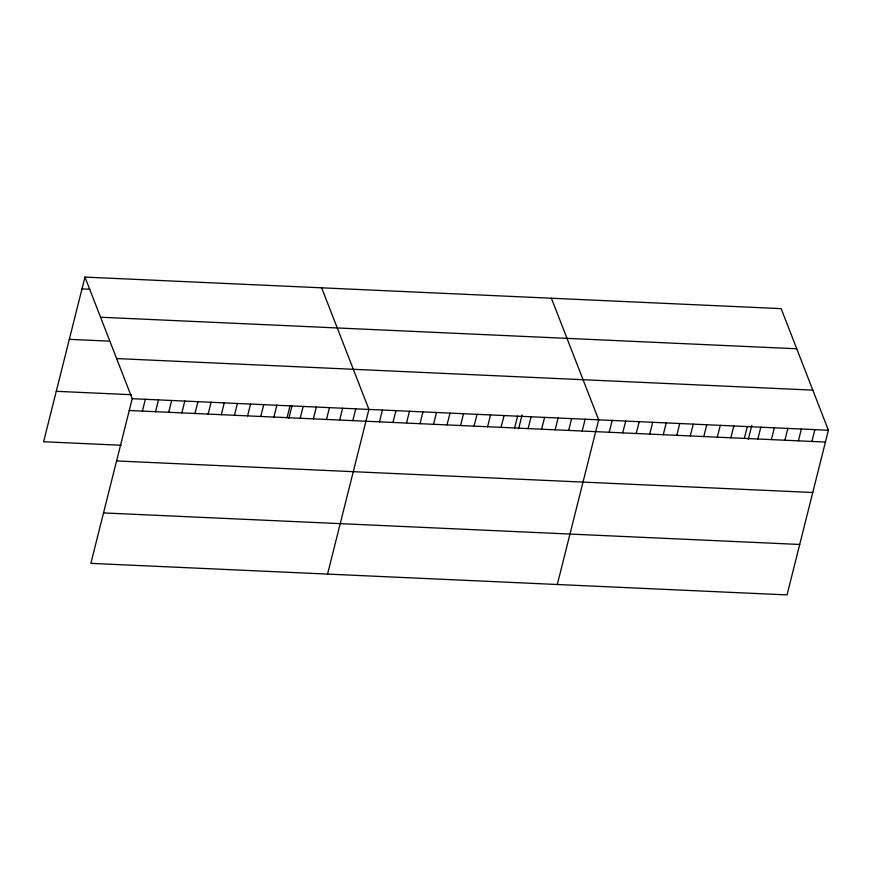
<?xml version="1.0" encoding="UTF-8"?>
<svg xmlns="http://www.w3.org/2000/svg" width="872" height="872" viewBox="0 0 872 872"><rect width="100%" height="100%" fill="white"/><g stroke="black" fill="none" stroke-linecap="round" stroke-linejoin="round"><path stroke-width="1.31" d="M84.955 277.089L132.217 398.7L90.852 563.356L787.045 594.911L828.4 430.256L781.149 308.644L84.955 277.089L43.6 441.744L121.186 445.265M142.398 411.104L145.362 399.3M155.543 411.704L158.508 399.888M168.699 412.293L171.664 400.488M181.845 412.892L184.81 401.087M195.001 413.492L197.966 401.676M208.146 414.08L211.111 402.275M221.303 414.68L224.268 402.875M234.448 415.279L237.413 403.464M247.594 415.868L250.569 404.063M260.75 416.467L263.715 404.663M273.895 417.067L276.86 405.251M287.052 417.655L290.016 405.851M288.861 418.429L292.022 405.818M300.197 418.255L303.162 406.45M313.353 418.854L316.318 407.05M326.499 419.443L329.463 407.638M339.655 420.042L342.62 408.238M352.8 420.642L355.765 408.837M327.556 574.081L368.921 409.426L321.659 287.815M379.462 421.852L382.427 410.036M392.978 422.462L395.943 410.658M406.494 423.073L409.459 411.268M420.01 423.683L422.975 411.878M433.526 424.293L436.49 412.489M447.031 424.915L450.007 413.099M460.547 425.525L463.512 413.72M474.063 426.136L477.028 414.331M487.579 426.746L490.544 414.941M501.095 427.356L504.06 415.552M514.611 427.978L517.576 416.162M518.6 428.839L522.077 414.963M528.116 428.588L531.092 416.783M541.632 429.198L544.597 417.394M555.148 429.809L558.113 418.004M568.664 430.419L571.629 418.615M582.18 431.041L585.145 419.225M557.295 584.502L598.661 419.846L551.409 298.224M609.212 432.261L612.177 420.457M622.717 432.872L625.682 421.067M636.233 433.482L639.198 421.677M649.749 434.103L652.714 422.288M663.265 434.714L666.23 422.909M676.781 435.324L679.746 423.52M690.297 435.935L693.262 424.13M703.802 436.545L706.767 424.74M717.318 437.155L720.283 425.351M730.834 437.777L733.799 425.961M744.35 438.387L747.315 426.582M748.34 439.248L751.828 425.383M757.866 438.998L760.831 427.193M771.382 439.608L774.347 427.803M784.887 440.218L787.852 428.414M798.403 440.84L801.368 429.024M811.919 441.45L814.884 429.645M81.99 288.894L89.881 289.253M100.553 317.223L796.736 348.778M69.324 339.339L108.771 341.126M116.619 358.566L812.802 390.122M56.266 391.31L131.225 394.7M132.217 398.7L828.4 430.256M129.241 410.505L825.435 442.06M116.576 460.95L812.769 492.506M103.528 512.921L799.711 544.466"/></g></svg>
